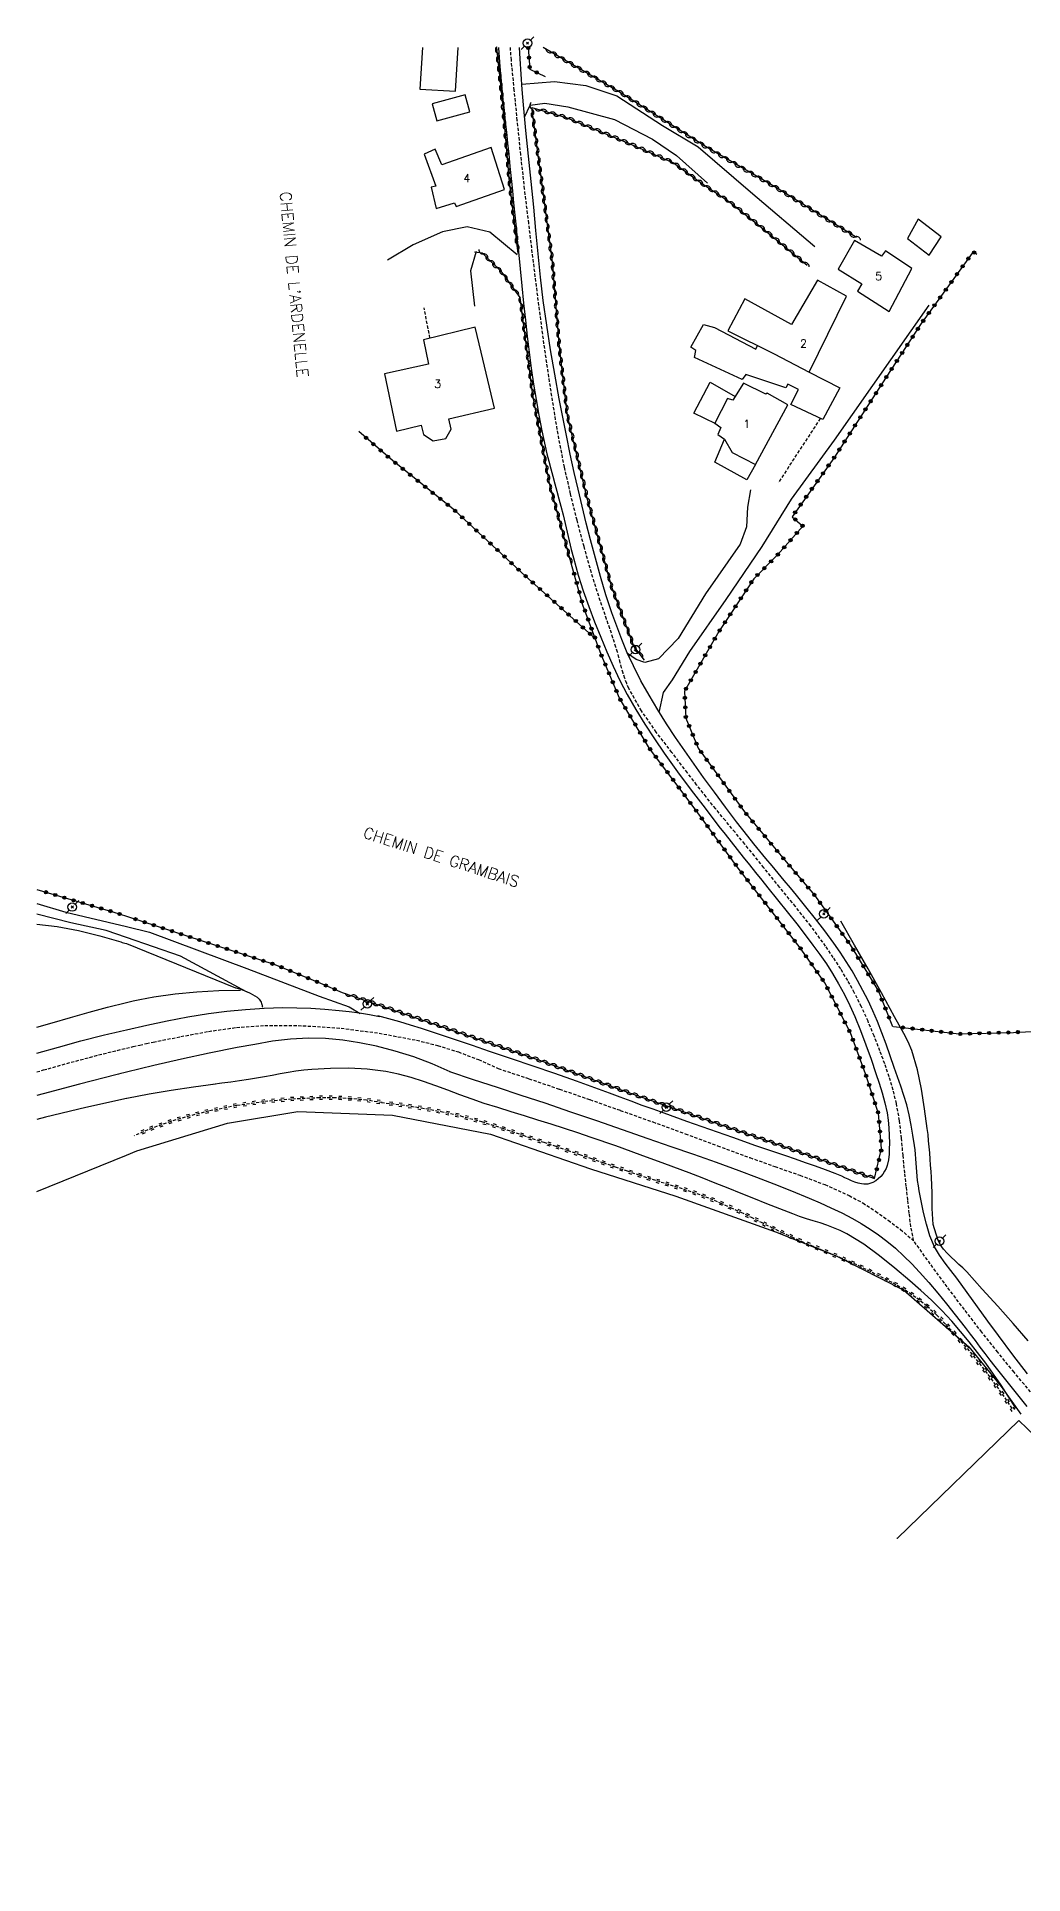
# Model space of a CAD drawing. Header units: millimetres. Extents: x 145000 to 146000, y 142999 to 144002.
# Drawn here: x 145000 to 145154.1, y 143714.7 to 144001.7 of the extents above; entities that cross this region are included whole.
import ezdxf
from ezdxf.enums import TextEntityAlignment as Align

# ---------------------------------------------------------------- set-up
doc = ezdxf.new("R2010")
doc.units = ezdxf.units.MM
doc.linetypes.add('DASHED', pattern=[0.75, 0.5, -0.25])
doc.layers.get('0').update_dxf_attribs({"linetype": 'CONTINUOUS'})
for name, color, linetype in [('W0001', 6, 'DASHED'), ('W0008', 7, 'CONTINUOUS'), ('W0017', 7, 'CONTINUOUS'), ('W0101', 7, 'CONTINUOUS'), ('W0104', 1, 'CONTINUOUS'), ('W0112', 1, 'DASHED'), ('W0211', 2, 'CONTINUOUS'), ('W0214', 2, 'CONTINUOUS'), ('W0220', 5, 'DASHED'), ('W0300', 7, 'CONTINUOUS'), ('W0310', 3, 'CONTINUOUS'), ('W0323', 7, 'CONTINUOUS'), ('W0330', 7, 'CONTINUOUS'), ('W0473', 7, 'CONTINUOUS'), ('W0989', 7, 'CONTINUOUS'), ('W0991', 7, 'CONTINUOUS')]:
    doc.layers.add(name, color=color, linetype=linetype)
doc.styles.get("Standard").update_dxf_attribs({"font": 'romans.shx', "width": 0.85})

# ---------------------------------------------------------------- blocks, each defined once
blk = doc.blocks.new('T473')
for p, q in [((-0.166667, 0.166667), (0.166667, -0.166667)), ((-0.166667, -0.166667), (0.166667, 0.166667)), ((0.500001, 0.500001), (1.000002, 1.000002)), ((-1.000002, -1.000002), (-0.500001, -0.500001))]:
    blk.add_line(p, q)
blk.add_ellipse((0, 0), major_axis=(0.471405, 0.471405), ratio=1, start_param=5.4977871438, end_param=11.780972451)
blk = doc.blocks.new('t323o')
at = {"color": 0, "linetype": 'Continuous'}
for radius in [0.25, 0.15]:
    blk.add_circle((0, 0), radius, dxfattribs=at)
blk = doc.blocks.new('t310o')
at = {"color": 0, "linetype": 'Continuous'}
for centre, start, end in [((-0.5, 0.38), 216.8699, 323.1304), ((0.5, -0.37), 36.8699, 143.1303)]:
    blk.add_arc(centre, 0.625, start, end, dxfattribs=at)
blk = doc.blocks.new('t220o')
at = {"color": 0, "linetype": 'Continuous'}
for p, q in [((-0.25, 0.25), (0.25, 0.25)), ((-0.25, -0.25), (0.25, -0.25))]:
    blk.add_line(p, q, dxfattribs=at)

msp = doc.modelspace()

# ---------------------------------------------------------------- linework, layer by layer
at = {"layer": 'W0001'}
for points in [[(145136.99, 143813.67), (145136.53, 143815.84), (145136.31, 143817.94), (145136.07, 143820.04), (145135.84, 143822.14), (145135.6, 143824.25), (145135.33, 143826.96), (145135.09, 143829.68), (145134.78, 143832.41), (145134.3, 143835.1), (145133.79, 143837.2), (145133.17, 143839.26), (145132.47, 143841.3), (145131.73, 143843.32), (145130.82, 143845.64), (145129.86, 143847.93), (145128.83, 143850.2), (145127.72, 143852.42), (145126.69, 143854.29), (145125.59, 143856.12), (145124.44, 143857.91), (145123.23, 143859.67), (145120.93, 143862.82), (145118.51, 143865.87), (145116.05, 143868.89), (145113.6, 143871.92), (145112.11, 143873.77), (145110.6, 143875.62), (145109.08, 143877.45), (145107.57, 143879.29), (145106.06, 143881.13), (145104.56, 143882.99), (145103.09, 143884.86), (145101.64, 143886.76), (145099.22, 143889.92), (145096.78, 143893.1), (145094.48, 143896.41), (145092.51, 143899.91), (145092.16, 143900.69), (145091.86, 143901.49), (145091.6, 143902.29), (145091.37, 143903.11), (145091.16, 143903.93), (145090.95, 143904.74), (145090.73, 143905.56), (145090.48, 143906.36), (145090.01, 143907.82), (145089.52, 143909.27), (145089.02, 143910.72), (145088.53, 143912.16), (145088.04, 143913.61), (145087.56, 143915.07), (145087.1, 143916.53), (145086.65, 143917.99), (145085.5, 143922.08), (145084.4, 143926.19), (145083.38, 143930.32), (145082.45, 143934.47), (145081.71, 143938.16), (145081.06, 143941.87), (145080.46, 143945.58), (145079.89, 143949.3), (145079.24, 143953.77), (145078.64, 143958.25), (145078.07, 143962.73), (145077.51, 143967.22), (145076.86, 143972.56), (145076.22, 143977.91), (145075.62, 143983.26), (145075.07, 143988.62), (145074.6, 143993.33), (145074.14, 143998.05), (145073.99, 144000)], [(145014, 143843.75), (145015.05, 143843.99), (145016.1, 143844.23), (145017.15, 143844.46), (145018.2, 143844.68), (145022.51, 143845.55), (145026.84, 143846.36), (145031.21, 143846.97), (145035.61, 143847.28), (145041.59, 143847.25), (145047.55, 143846.85), (145053.48, 143846.09), (145059.35, 143844.98), (145062.63, 143844.16), (145065.86, 143843.15), (145069.02, 143841.95), (145072.1, 143840.56), (145076.88, 143838.97), (145081.65, 143837.34), (145086.4, 143835.7), (145091.15, 143834.03), (145096.23, 143832.22), (145101.3, 143830.38), (145106.36, 143828.51), (145111.42, 143826.64), (145115.31, 143825.24), (145119.23, 143823.89), (145123.12, 143822.43), (145126.91, 143820.73), (145129.03, 143819.57), (145131.05, 143818.26), (145133.01, 143816.86), (145134.93, 143815.42), (145136.99, 143813.67)], [(145000, 143840.03), (145001.07, 143840.33), (145005.36, 143841.53), (145009.67, 143842.68), (145014, 143843.75)], [(145155.24, 143790.06), (145152.67, 143793.14), (145150.13, 143796.25), (145147.64, 143799.39), (145144.91, 143802.92), (145142.23, 143806.46), (145139.58, 143810.05), (145136.99, 143813.67)]]:
    msp.add_lwpolyline(points, dxfattribs=at)
at = {"layer": 'W0008'}
for points in [[(145072.15, 144000), (145072.15, 143999.93), (145072.36, 143997.05), (145072.5, 143995.34), (145072.66, 143993.62), (145072.83, 143991.91), (145073.01, 143990.19), (145073.2, 143988.48), (145073.38, 143986.77), (145073.56, 143985.06), (145073.74, 143983.34), (145073.93, 143981.44), (145074.12, 143979.54), (145074.3, 143977.63), (145074.49, 143975.73), (145074.68, 143973.83), (145074.87, 143971.93), (145075.06, 143970.02), (145075.25, 143968.12), (145075.51, 143965.45), (145075.77, 143962.77), (145076.05, 143960.1), (145076.34, 143957.42), (145076.63, 143954.93), (145076.93, 143952.43), (145077.26, 143949.94), (145077.62, 143947.46), (145078.02, 143945.02), (145078.44, 143942.59), (145078.91, 143940.17), (145079.42, 143937.75), (145079.7, 143936.57), (145079.99, 143935.4), (145080.3, 143934.23), (145080.62, 143933.06), (145080.94, 143931.89), (145081.26, 143930.72), (145081.58, 143929.55), (145081.89, 143928.38), (145082.23, 143927.04), (145082.55, 143925.69), (145082.87, 143924.34), (145083.18, 143922.99), (145083.51, 143921.64), (145083.84, 143920.29), (145084.21, 143918.95), (145084.6, 143917.62), (145085.38, 143915.16), (145086.24, 143912.73), (145087.15, 143910.31), (145088.1, 143907.92), (145089.05, 143905.65), (145090.04, 143903.39), (145091.09, 143901.16), (145092.22, 143898.97), (145093.57, 143896.62), (145095.01, 143894.33), (145096.51, 143892.07), (145098.04, 143889.83), (145100.1, 143886.92), (145102.23, 143884.05), (145104.4, 143881.21), (145106.57, 143878.38), (145107.52, 143877.17), (145108.47, 143875.96), (145109.42, 143874.76), (145110.38, 143873.55), (145111.34, 143872.36), (145112.3, 143871.16), (145113.27, 143869.96), (145114.22, 143868.76), (145115.72, 143866.89), (145117.23, 143865.02), (145118.72, 143863.15), (145120.18, 143861.25), (145121.26, 143859.82), (145122.32, 143858.38), (145123.35, 143856.91), (145124.32, 143855.4), (145125.27, 143853.77), (145126.16, 143852.1), (145127, 143850.4), (145127.79, 143848.68), (145128.7, 143846.48), (145129.54, 143844.26), (145130.33, 143842.01), (145131.08, 143839.76), (145131.58, 143838.26), (145132.07, 143836.75), (145132.5, 143835.22), (145132.84, 143833.66), (145133.02, 143832.48), (145133.13, 143831.29), (145133.18, 143830.1), (145133.19, 143828.9), (145133.18, 143828.04), (145133.15, 143827.17), (145133.05, 143826.3), (145132.85, 143825.44), (145132.67, 143824.97), (145132.45, 143824.51), (145132.18, 143824.08), (145131.85, 143823.69), (145131.47, 143823.34), (145131.06, 143823.03), (145130.6, 143822.78), (145130.12, 143822.6), (145129.81, 143822.52), (145129.49, 143822.49), (145129.18, 143822.5), (145128.86, 143822.54), (145128.32, 143822.66), (145127.78, 143822.83), (145127.26, 143823.04), (145126.75, 143823.27), (145126.26, 143823.51), (145125.76, 143823.75), (145125.26, 143823.98), (145124.74, 143824.19), (145123.2, 143824.76), (145121.66, 143825.31), (145120.1, 143825.85), (145118.55, 143826.38), (145117, 143826.91), (145115.44, 143827.44), (145113.89, 143827.97), (145112.34, 143828.51), (145108.75, 143829.77), (145105.16, 143831.03), (145101.57, 143832.29), (145097.99, 143833.57), (145096.28, 143834.19), (145094.57, 143834.81), (145092.86, 143835.44), (145091.15, 143836.07), (145089.45, 143836.7), (145087.74, 143837.33), (145086.03, 143837.95), (145084.32, 143838.57), (145080.93, 143839.76), (145077.54, 143840.93), (145074.14, 143842.08), (145070.74, 143843.24), (145068.09, 143844.14), (145065.44, 143845.05), (145062.78, 143845.93), (145060.12, 143846.79), (145058.41, 143847.32), (145056.7, 143847.83), (145054.98, 143848.32), (145053.26, 143848.8)], [(145154.77, 143792.86), (145152.49, 143795.86), (145150.23, 143798.86), (145148.58, 143801.09), (145146.96, 143803.33), (145145.34, 143805.58), (145143.72, 143807.83), (145142.82, 143809.01), (145141.89, 143810.18), (145141, 143811.39), (145140.26, 143812.69), (145139.53, 143814.44), (145138.99, 143816.24), (145138.55, 143818.06), (145138.14, 143819.89), (145137.98, 143820.67), (145137.84, 143821.46), (145137.72, 143822.26), (145137.61, 143823.06), (145137.54, 143823.74), (145137.48, 143824.42), (145137.43, 143825.11), (145137.38, 143825.79), (145137.33, 143826.48), (145137.28, 143827.16), (145137.21, 143827.84), (145137.13, 143828.52), (145136.88, 143830.13), (145136.61, 143831.72), (145136.28, 143833.31), (145135.9, 143834.89), (145135.47, 143836.36), (145134.98, 143837.82), (145134.46, 143839.27), (145133.95, 143840.71), (145133.32, 143842.52), (145132.69, 143844.34), (145132.04, 143846.14), (145131.32, 143847.92), (145130.61, 143849.55), (145129.86, 143851.16), (145129.06, 143852.74), (145128.22, 143854.3), (145127.36, 143855.8), (145126.45, 143857.28), (145125.5, 143858.72), (145124.52, 143860.15), (145123.12, 143862.07), (145121.66, 143863.94), (145120.17, 143865.79), (145118.68, 143867.63), (145117.74, 143868.79), (145116.78, 143869.94), (145115.83, 143871.08), (145114.87, 143872.23), (145113.91, 143873.37), (145112.95, 143874.52), (145112.01, 143875.67), (145111.08, 143876.84), (145109.32, 143879.11), (145107.58, 143881.39), (145105.87, 143883.7), (145104.18, 143886.02), (145102.7, 143888.08), (145101.22, 143890.15), (145099.77, 143892.24), (145098.38, 143894.37), (145097, 143896.59), (145095.66, 143898.85), (145094.39, 143901.13), (145093.2, 143903.47), (145092.26, 143905.49), (145091.4, 143907.55), (145090.6, 143909.62), (145089.85, 143911.71), (145088.92, 143914.54), (145088.06, 143917.39), (145087.27, 143920.25), (145086.49, 143923.12), (145085.82, 143925.74), (145085.18, 143928.38), (145084.57, 143931.02), (145083.98, 143933.66), (145083.35, 143936.53), (145082.74, 143939.4), (145082.16, 143942.28), (145081.61, 143945.16), (145080.93, 143948.98), (145080.27, 143952.81), (145079.67, 143956.64), (145079.13, 143960.49), (145078.69, 143964.13), (145078.33, 143967.78), (145077.99, 143971.43), (145077.64, 143975.08), (145077.23, 143979.07), (145076.81, 143983.06), (145076.4, 143987.05), (145076.03, 143991.04), (145075.84, 143993.44), (145075.67, 143995.84), (145075.51, 143998.25), (145075.39, 144000)], [(145031.1, 143853.16), (145031.67, 143852.99), (145032.23, 143852.8), (145032.78, 143852.57), (145033.32, 143852.32), (145033.69, 143852.13), (145034.07, 143851.92), (145034.43, 143851.68), (145034.75, 143851.39), (145034.87, 143851.24), (145034.97, 143851.08), (145035.05, 143850.9), (145035.12, 143850.73), (145035.17, 143850.58), (145035.21, 143850.43), (145035.24, 143850.28), (145035.27, 143850.13)], [(145014, 143846.62), (145017.19, 143847.34), (145020.38, 143848.02), (145023.6, 143848.63), (145026.83, 143849.15), (145029.71, 143849.52), (145032.61, 143849.8), (145035.51, 143849.98), (145038.42, 143850.07), (145040.62, 143850.06), (145042.83, 143849.97), (145045.03, 143849.83), (145047.23, 143849.64), (145048.81, 143849.46), (145050.4, 143849.25), (145051.97, 143849), (145053.54, 143848.71)], [(145000, 143842.96), (145003.39, 143843.91), (145006.87, 143844.86), (145010.36, 143845.75), (145011.27, 143845.97), (145012.18, 143846.19), (145013.09, 143846.41), (145014, 143846.62)], [(145064.56, 143840.05), (145061.77, 143841.28), (145058.92, 143842.36), (145056.01, 143843.28), (145053.07, 143844.04), (145050.44, 143844.58), (145047.8, 143844.99), (145045.13, 143845.24), (145042.45, 143845.31), (145039.63, 143845.17), (145036.84, 143844.81), (145034.07, 143844.33), (145031.31, 143843.83), (145026.96, 143842.98), (145022.62, 143842.04), (145018.31, 143841.03), (145014, 143839.98)], [(145014, 143839.98), (145013.58, 143839.87), (145013.16, 143839.77), (145012.75, 143839.67), (145012.33, 143839.56), (145006.66, 143838.12), (145001, 143836.63), (145000, 143836.35)], [(145064.47, 143840.08), (145068.2, 143838.87), (145071.92, 143837.65), (145075.64, 143836.42), (145079.36, 143835.18), (145083.4, 143833.81), (145087.43, 143832.43), (145091.45, 143831.04), (145095.48, 143829.64), (145099.03, 143828.4), (145102.58, 143827.16), (145106.13, 143825.91), (145109.66, 143824.61), (145112.42, 143823.58), (145115.17, 143822.54), (145117.92, 143821.46), (145120.64, 143820.33), (145122.36, 143819.59), (145124.07, 143818.83), (145125.77, 143818.03), (145127.43, 143817.15), (145128.81, 143816.35), (145130.17, 143815.49), (145131.5, 143814.58), (145132.78, 143813.61), (145134.14, 143812.48), (145135.44, 143811.28), (145136.7, 143810.04), (145137.92, 143808.76), (145139.37, 143807.15), (145140.76, 143805.49), (145142.12, 143803.81), (145143.47, 143802.12), (145144.26, 143801.12), (145145.04, 143800.11), (145145.81, 143799.1), (145146.58, 143798.08), (145147.35, 143797.06), (145148.12, 143796.05), (145148.9, 143795.03), (145149.69, 143794.03), (145151.34, 143791.93), (145153, 143789.85), (145154.69, 143787.77)]]:
    msp.add_lwpolyline(points, dxfattribs=at)
at = {"layer": 'W0017'}
for points in [[(145075.76, 143994.27), (145080.86, 143994.7), (145085.8, 143994.06), (145090.61, 143992.49), (145097.73, 143987.82), (145103.32, 143984.52), (145111.52, 143977.45), (145121.53, 143968.95)], [(145076.22, 143989.15), (145077.07, 143990.99), (145079.37, 143991.32), (145082.99, 143990.73), (145090.28, 143988.75), (145096.21, 143985.71), (145099.95, 143983.15), (145104.79, 143978.84)], [(145075.07, 143967.65), (145070.79, 143971.16), (145067.24, 143972.02), (145063.39, 143971.22), (145058.83, 143969.18), (145054.78, 143966.8)], [(145068.66, 143968.15), (145067.78, 143965.14), (145068.38, 143959.6)], [(145097.22, 143896.17), (145097.93, 143899.28), (145099.34, 143901.24), (145102.03, 143905.69), (145107.68, 143913.81), (145113.32, 143922.07), (145117.93, 143929.48), (145124.62, 143938.7), (145139.39, 143959.76)], [(145111.49, 143930.95), (145111.04, 143928.23), (145110.88, 143925.16), (145109.91, 143922.43), (145104.48, 143914.68), (145100.19, 143907.73), (145097.12, 143904.52), (145094.98, 143903.95), (145093.66, 143904.46), (145092.3, 143905.39)], [(145000, 143866.32), (145004.54, 143864.99), (145014, 143862.73)], [(145014, 143861.04), (145010.84, 143862.13), (145005.31, 143863.3), (145000, 143864.65)], [(145014, 143862.73), (145017.61, 143861.86), (145032.84, 143856.18), (145044.13, 143851.88), (145048.8, 143850.2), (145050.55, 143849.15)], [(145032.78, 143852.52), (145022.45, 143858.11), (145014, 143861.04)]]:
    msp.add_lwpolyline(points, dxfattribs=at)
at = {"layer": 'W0101'}
for points in [[(145065.53, 143975.2), (145073.09, 143977.82), (145071.01, 143984.41), (145063.29, 143981.68), (145062.26, 143984.13), (145060.51, 143983.35), (145062.36, 143978.38), (145061.62, 143978.21), (145062.42, 143974.86), (145065.28, 143975.74)], [(145125.21, 143965.42), (145128.89, 143963.13), (145128.2, 143961.97), (145133.15, 143958.8), (145136.68, 143965.5), (145132.57, 143968.28), (145131.97, 143967.4), (145127.74, 143969.85)], [(145112.3, 143934.9), (145117.32, 143944.19), (145114.09, 143946.01), (145113.9, 143945.85), (145110.4, 143947.58), (145108.75, 143944.94), (145107.93, 143945.2), (145105.95, 143941.37), (145106.89, 143940.66), (145106.42, 143939.57), (145107.43, 143938.87), (145108.66, 143936.74)]]:
    msp.add_lwpolyline(points, close=True, dxfattribs=at)
for points in [[(145120.66, 143949.32), (145126.52, 143961.18), (145121.97, 143963.7), (145117.93, 143956.78)], [(145117.93, 143956.78), (145110.64, 143960.76), (145107.96, 143955.74), (145115.22, 143952.15)], [(145069.45, 143952.42), (145068.51, 143956.36), (145060.42, 143954.38), (145061.2, 143950.58)], [(145064.4, 143942.02), (145071.49, 143943.68), (145069.45, 143952.42)], [(145115.22, 143952.15), (145120.66, 143949.32)], [(145061.2, 143950.58), (145054.32, 143949.05), (145056.21, 143940.11)], [(145056.21, 143940.11), (145060.07, 143941.01)], [(145060.07, 143941.01), (145060.42, 143939.58), (145061.91, 143938.61), (145063.9, 143938.94), (145064.74, 143940.42), (145064.4, 143942.02)]]:
    msp.add_lwpolyline(points, dxfattribs=at)
at = {"layer": 'W0104'}
for points in [[(145060.24, 144000), (145059.85, 143993.53), (145065.43, 143993.2)], [(145065.43, 143993.2), (145065.84, 144000)], [(145120.66, 143949.32), (145125.47, 143946.88), (145122.78, 143941.91), (145117.81, 143944.27), (145119, 143946.61), (145117.34, 143947.44), (145117.03, 143946.87), (145110.76, 143948.97), (145110.22, 143948.16), (145102.74, 143951.6), (145102.95, 143952.7), (145102.17, 143953.22), (145104.14, 143956.73), (145105.86, 143956.28), (145112.31, 143952.92), (145112.58, 143953.46)], [(145106.1, 143941.26), (145102.66, 143942.9), (145105.18, 143947.75), (145109.11, 143945.51)], [(145112.3, 143934.9), (145110.95, 143932.51), (145105.95, 143935.25), (145107.43, 143938.87)]]:
    msp.add_lwpolyline(points, dxfattribs=at)
for points in [[(145062.49, 143988.58), (145067.66, 143989.98), (145066.95, 143992.62), (145061.77, 143991.21)], [(145136.02, 143970.18), (145139.4, 143967.58), (145141.27, 143970.42), (145137.67, 143973.19)]]:
    msp.add_lwpolyline(points, close=True, dxfattribs=at)
at = {"layer": 'W0112'}
for points in [[(145061.43, 143954.63), (145060.51, 143959.35)], [(145122.4, 143942.09), (145115.82, 143932.01)]]:
    msp.add_lwpolyline(points, dxfattribs=at)
at = {"layer": 'W0211'}
for points in [[(145014, 143850.88), (145015.06, 143851.12), (145016.13, 143851.34), (145017.2, 143851.54), (145018.28, 143851.73), (145021.65, 143852.21), (145025.03, 143852.54), (145028.43, 143852.73), (145031.83, 143852.79)], [(145000, 143847.02), (145002.41, 143847.72), (145005.3, 143848.54), (145008.19, 143849.37), (145011.08, 143850.16), (145014, 143850.88)], [(145152.94, 143787.54), (145150.67, 143791.1), (145148.25, 143794.55), (145145.67, 143797.9), (145142.96, 143801.13), (145141.41, 143802.79), (145139.79, 143804.38), (145138.12, 143805.9), (145136.4, 143807.38), (145134.06, 143809.36), (145131.67, 143811.31), (145129.18, 143813.14), (145126.54, 143814.75), (145125.53, 143815.26), (145124.49, 143815.7), (145123.44, 143816.09), (145122.37, 143816.44), (145121.3, 143816.78), (145120.24, 143817.11), (145119.17, 143817.46), (145118.12, 143817.85), (145116.09, 143818.63), (145114.06, 143819.43), (145112.04, 143820.24), (145110.02, 143821.05), (145108, 143821.87), (145105.98, 143822.68), (145103.95, 143823.47), (145101.91, 143824.26), (145098.1, 143825.69), (145094.28, 143827.1), (145090.45, 143828.48), (145086.6, 143829.81), (145084.53, 143830.51), (145082.45, 143831.18), (145080.36, 143831.85), (145078.27, 143832.5), (145076.19, 143833.15), (145074.1, 143833.8), (145072.01, 143834.45), (145069.92, 143835.12), (145068.01, 143835.76), (145066.11, 143836.45), (145064.22, 143837.17), (145062.32, 143837.87), (145060.41, 143838.55), (145058.47, 143839.16), (145056.51, 143839.69), (145054.51, 143840.1), (145051.64, 143840.47), (145048.76, 143840.61), (145045.88, 143840.58), (145043, 143840.43), (145041.75, 143840.32), (145040.5, 143840.16), (145039.26, 143839.96), (145038.02, 143839.73), (145036.79, 143839.49), (145035.56, 143839.26), (145034.32, 143839.03), (145033.09, 143838.83), (145031.7, 143838.63), (145030.31, 143838.44), (145028.91, 143838.26), (145027.52, 143838.08)], [(145027.95, 143838.14), (145024.47, 143837.67), (145021, 143837.15), (145017.54, 143836.57), (145014.1, 143835.9), (145014.07, 143835.9), (145014.05, 143835.89), (145014.02, 143835.89), (145014, 143835.88)], [(145014, 143835.88), (145007.67, 143834.48), (145001.37, 143832.95), (145000, 143832.59)]]:
    msp.add_lwpolyline(points, dxfattribs=at)
at = {"layer": 'W0214'}
for points in [[(145000, 143863.11), (145003.17, 143862.73), (145006.54, 143862.1), (145009.85, 143861.28), (145013.13, 143860.33), (145013.35, 143860.26), (145013.57, 143860.2), (145013.78, 143860.13), (145014, 143860.06)], [(145014, 143860.06), (145031.07, 143853.17)]]:
    msp.add_lwpolyline(points, dxfattribs=at)
at = {"layer": 'W0220'}
for points in [[(145053.95, 143835.25), (145051.53, 143835.61), (145049.09, 143835.85), (145046.64, 143835.97), (145044.19, 143835.98), (145039.84, 143835.78), (145035.49, 143835.38), (145031.18, 143834.77), (145026.9, 143833.91), (145023.91, 143833.16), (145020.95, 143832.29), (145018.04, 143831.26), (145015.21, 143830.05)], [(145053.85, 143835.26), (145056.96, 143834.9), (145060.06, 143834.43), (145063.15, 143833.85), (145066.21, 143833.17), (145069.5, 143832.27), (145072.75, 143831.24), (145075.98, 143830.13), (145079.2, 143829.04), (145081.07, 143828.42), (145082.93, 143827.79), (145084.78, 143827.15), (145086.64, 143826.51), (145088.49, 143825.86), (145090.35, 143825.21), (145092.21, 143824.57), (145094.07, 143823.94), (145095.45, 143823.49), (145096.84, 143823.05), (145098.24, 143822.62), (145099.63, 143822.19), (145101.02, 143821.74), (145102.4, 143821.28), (145103.78, 143820.8), (145105.14, 143820.28), (145106.78, 143819.6), (145108.39, 143818.87), (145109.99, 143818.12), (145111.58, 143817.34), (145113.16, 143816.56), (145114.75, 143815.77), (145116.34, 143815.01), (145117.94, 143814.26), (145119.43, 143813.6), (145120.92, 143812.97), (145122.41, 143812.34), (145123.91, 143811.72), (145125.41, 143811.09), (145126.9, 143810.45), (145128.37, 143809.78), (145129.83, 143809.07), (145131.8, 143808.09), (145133.75, 143807.08), (145135.66, 143805.98), (145137.49, 143804.74), (145139.08, 143803.46), (145140.57, 143802.07), (145142, 143800.61), (145143.37, 143799.11), (145145.81, 143796.28), (145148.15, 143793.36), (145150.37, 143790.35), (145152.47, 143787.26)]]:
    msp.add_lwpolyline(points, dxfattribs=at)
at = {"layer": 'W0300'}
msp.add_lwpolyline([(145154.9, 143798.01), (145152.55, 143800.76), (145150.14, 143803.45), (145147.69, 143806.12), (145145.27, 143808.8), (145144.69, 143809.41), (145144.07, 143809.98), (145143.45, 143810.54), (145142.83, 143811.11), (145142.22, 143811.71), (145141.65, 143812.36), (145141.15, 143813.07), (145140.74, 143813.84), (145140.05, 143816.22), (145139.86, 143818.71), (145139.88, 143821.17), (145139.79, 143823.54), (145139.7, 143824.5), (145139.63, 143825.46), (145139.56, 143826.41), (145139.49, 143827.37), (145139.42, 143828.33), (145139.33, 143829.29), (145139.23, 143830.25), (145139.11, 143831.2), (145138.67, 143834.26), (145138.2, 143837.32), (145137.58, 143840.37), (145136.7, 143843.36), (145136.14, 143844.73), (145135.45, 143846.04), (145134.71, 143847.33), (145133.99, 143848.61), (145131.95, 143852.37), (145129.88, 143856.12), (145127.77, 143859.84), (145125.63, 143863.55)], dxfattribs=at)
at = {"layer": 'W0310'}
for points in [[(145075.22, 143967.82), (145073.85, 143979.07), (145072.79, 143991.2), (145071.86, 144000)], [(145128.05, 143970.34), (145115.28, 143978.26), (145104.46, 143984.53), (145090.9, 143993.15), (145079.11, 144000)], [(145077.33, 143990.64), (145082.73, 143989.08), (145092.2, 143985.2), (145099.48, 143982.01), (145103.98, 143978.72), (145108.22, 143975.91), (145113.5, 143971.7), (145120.37, 143966.01)], [(145094.96, 143904.34), (145093.27, 143906.52), (145089.77, 143915.91), (145086.01, 143929.65), (145082.92, 143942.51), (145081.64, 143953.19), (145080.55, 143966.52), (145077.33, 143990.62)], [(145075.52, 143960.97), (145072.69, 143964.85), (145069.66, 143967.92), (145068.36, 143968.06)], [(145083.66, 143918.9), (145080.14, 143931.7), (145077.5, 143945.73), (145075.52, 143960.97)], [(145047.73, 143852.43), (145063.67, 143846.99), (145078.38, 143841.91), (145092.44, 143836.81), (145105.57, 143832.23), (145116, 143828.62), (145130.89, 143823.37)]]:
    msp.add_lwpolyline(points, dxfattribs=at)
at = {"layer": 'W0323'}
for points in [[(145076.78, 144000), (145077.02, 143996.65), (145079.45, 143995.47)], [(145146.86, 143967.67), (145146.3, 143968.11), (145138.18, 143956.9), (145132.7, 143948.51), (145124.53, 143935.9), (145117.99, 143926.74), (145119.69, 143925.27), (145115.79, 143920.83), (145112, 143917.05), (145106.56, 143908.79), (145101.2, 143899.5), (145101.4, 143895.3), (145103.34, 143890.6), (145110.57, 143880.64), (145116.82, 143873.14), (145121.51, 143867.64), (145127.08, 143859.86), (145131.52, 143852.63), (145133.67, 143847.13)], [(145087.23, 143907.74), (145076.36, 143917.46), (145065.33, 143927.69), (145055.56, 143935.51), (145050.31, 143940.02)], [(145130.89, 143823.37), (145131.99, 143828.05), (145131.48, 143833.55), (145129.46, 143839.74), (145127.1, 143846.11), (145123.1, 143853.94), (145119.26, 143859.4), (145109.57, 143871.86), (145102.84, 143881.07), (145095.74, 143890.56), (145091.03, 143898.4), (145088.16, 143905.23), (145085.32, 143912.94), (145083.66, 143918.9)], [(145000, 143868.51), (145012.06, 143864.98), (145014, 143864.35)], [(145014, 143864.35), (145023.46, 143861.26), (145037.22, 143856.79), (145044.33, 143853.89), (145047.73, 143852.43)], [(145133.84, 143847.14), (145144.12, 143845.96), (145152.58, 143846.21), (145159.17, 143846.56), (145163.23, 143846.6)]]:
    msp.add_lwpolyline(points, dxfattribs=at)
at = {"layer": 'W0330'}
for points in [[(145014, 143827.05), (145015.63, 143827.72), (145029.81, 143832.01), (145040.79, 143833.86), (145055.58, 143833.3), (145070.88, 143830.32), (145086.53, 143824.89), (145099.82, 143820.62), (145115.4, 143815.08), (145125.01, 143811.24), (145135.46, 143805.93), (145145.59, 143797.12), (145150.67, 143790.88), (145153.71, 143786.57)], [(145000, 143821.34), (145014, 143827.05)], [(145153.44, 143785.6), (145134.39, 143767.19), (145134.37, 143767.17)], [(145247.01, 143714.73), (145237.34, 143721.97), (145229.96, 143726.89), (145217.18, 143734.91), (145206.1, 143742.33), (145197.08, 143747.9), (145188.5, 143753.69), (145181.1, 143759.36), (145173.07, 143766.83), (145163.81, 143775.58), (145153.44, 143785.6)]]:
    msp.add_lwpolyline(points, dxfattribs=at)

# ---------------------------------------------------------------- block references
at = {"layer": 'W0220'}
for p, rotation in [((145026.57, 143833.83), 194.0181419147377), ((145028.04, 143834.14), 191.3149398761093), ((145029.51, 143834.43), 191.3149398761093), ((145030.98, 143834.73), 191.3149398761093), ((145032.46, 143834.95), 188.1665354751916), ((145033.95, 143835.16), 188.1665354751916), ((145035.43, 143835.38), 188.1665354751916), ((145036.93, 143835.52), 185.2507377417616), ((145038.42, 143835.65), 185.2507377417616), ((145039.92, 143835.79), 182.5678271532777), ((145041.41, 143835.85), 182.5678271532777), ((145042.91, 143835.92), 182.5678271532777), ((145044.41, 143835.98), 179.8868343351824), ((145045.91, 143835.98), 179.8868343351824), ((145047.41, 143835.94), 177.1112059799899), ((145048.91, 143835.86), 177.1112059799899), ((145050.4, 143835.72), 174.3355810260659), ((145051.89, 143835.55), 171.5599594736508), ((145053.38, 143835.33), 171.5599594736508), ((145055.34, 143835.09), 353.3579171823069), ((145056.83, 143834.92), 353.3579171823069), ((145058.31, 143834.7), 351.3650289504853), ((145059.8, 143834.47), 351.3650289504853), ((145061.27, 143834.2), 349.3721402608605), ((145062.75, 143833.93), 349.3721402608605), ((145017.96, 143831.23), 203.1862730253143), ((145019.38, 143831.73), 199.4993374293564), ((145020.79, 143832.23), 199.4993374293564), ((145022.23, 143832.67), 196.4425730367756), ((145023.67, 143833.09), 196.4425730367756), ((145025.12, 143833.46), 194.0181419147377), ((145064.21, 143833.61), 347.3792511123117), ((145065.68, 143833.29), 347.3792511123117), ((145067.13, 143832.92), 344.8296026378255), ((145068.58, 143832.52), 344.8296026378255), ((145070.02, 143832.11), 342.2919913342199), ((145071.45, 143831.65), 342.2919913342199), ((145072.88, 143831.19), 341.1266256007486), ((145016.59, 143830.64), 203.1862730253143), ((145074.3, 143830.71), 341.1266256007486), ((145075.71, 143830.22), 341.1266256007486), ((145077.14, 143829.74), 341.3374038911221), ((145078.56, 143829.26), 341.3374038911221), ((145079.98, 143828.78), 341.5497285887744), ((145081.4, 143828.31), 341.2265626138803), ((145082.82, 143827.83), 341.2265626138803), ((145084.24, 143827.34), 340.9895093896707), ((145085.66, 143826.85), 340.8385720394867), ((145087.07, 143826.35), 340.7936535849623), ((145088.49, 143825.86), 340.7936535849623), ((145089.91, 143825.37), 340.8547574441955), ((145091.33, 143824.88), 341.0019862583026), ((145092.74, 143824.39), 341.2353380899984), ((145094.16, 143823.91), 341.779373413586), ((145095.59, 143823.44), 342.4578254284436), ((145097.02, 143822.99), 342.7968611503283), ((145098.45, 143822.55), 342.7964112318112), ((145099.89, 143822.1), 342.4065877309266), ((145101.31, 143821.65), 341.6278171293921), ((145102.74, 143821.17), 340.5107014074615), ((145104.15, 143820.66), 339.0554674356403), ((145105.54, 143820.11), 337.4179938525772), ((145106.93, 143819.53), 335.8910090719049), ((145108.3, 143818.92), 335.8910090719049), ((145109.65, 143818.28), 334.7328461133898), ((145111, 143817.62), 333.9437848622901), ((145112.35, 143816.96), 333.6135089863552), ((145113.69, 143816.3), 333.7424850326402), ((145115.04, 143815.63), 334.2418004760593), ((145116.39, 143814.98), 335.1113337932712), ((145117.75, 143814.35), 335.1113337932712), ((145119.12, 143813.74), 336.0923329427299), ((145120.5, 143813.15), 336.8912345316987), ((145121.88, 143812.57), 337.3516050805753), ((145123.27, 143811.99), 337.4733509045226), ((145124.65, 143811.41), 337.2012426470518), ((145126.03, 143810.82), 336.5355809854115), ((145127.4, 143810.22), 335.5320975921732), ((145128.76, 143809.59), 334.1909956448478), ((145130.11, 143808.93), 333.4147611844317), ((145131.45, 143808.26), 333.4147611844317), ((145132.79, 143807.57), 332.6201438871601), ((145134.11, 143806.87), 330.0967168907575), ((145135.41, 143806.12), 330.0967168907575), ((145136.66, 143805.3), 325.8577229540041), ((145137.88, 143804.42), 321.1470073462825), ((145139.05, 143803.48), 321.1470073462825), ((145140.15, 143802.46), 317.1412367574759), ((145141.22, 143801.41), 314.2652220266546), ((145142.26, 143800.33), 312.5255095120976), ((145143.27, 143799.22), 312.5255095120976), ((145144.25, 143798.09), 310.7970051323918), ((145145.23, 143796.95), 310.7970051323918), ((145146.19, 143795.8), 308.6062423704916), ((145147.13, 143794.63), 308.6062423704916), ((145148.07, 143793.46), 308.6062423704916), ((145148.96, 143792.25), 306.4154796849633), ((145149.85, 143791.05), 306.4154796849633), ((145150.72, 143789.83), 304.2247170756663), ((145151.57, 143788.59), 304.2247170756663), ((145152.41, 143787.35), 304.2247170756663)]:
    msp.add_blockref('t220o', p, dxfattribs=dict(at, rotation=rotation))
at = {"layer": 'W0310'}
for p, rotation in [((145071.95, 143999.14), 96.01597776658183), ((145072.11, 143997.65), 96.01597776658183), ((145080.41, 143999.25), 149.8524974215494), ((145081.7, 143998.49), 149.8524974215494), ((145083, 143997.74), 149.8524974215494), ((145084.3, 143996.99), 149.8524974215494), ((145072.26, 143996.16), 96.01597776658183), ((145072.42, 143994.67), 96.01597776658183), ((145085.59, 143996.23), 149.8524974215494), ((145086.89, 143995.48), 149.8524974215494), ((145088.19, 143994.73), 149.8524974215494), ((145089.49, 143993.97), 149.8524974215494), ((145072.58, 143993.18), 96.01597776658183), ((145072.73, 143991.69), 96.01597776658183), ((145090.78, 143993.22), 149.8524974215494), ((145092.05, 143992.42), 147.5602626034102), ((145093.32, 143991.62), 147.5602626034102), ((145072.87, 143990.19), 95.0125381553012), ((145073.01, 143988.7), 95.0125381553012), ((145077.35, 143990.42), 97.6164484370452), ((145077.55, 143988.94), 97.6164484370452), ((145078.77, 143990.23), 343.8881040120639), ((145080.21, 143989.81), 343.8881040120639), ((145081.65, 143989.4), 343.8881040120639), ((145083.08, 143988.94), 337.6810500704458), ((145084.46, 143988.37), 337.6810500704458), ((145094.58, 143990.81), 147.5602626034102), ((145095.85, 143990.01), 147.5602626034102), ((145097.12, 143989.2), 147.5602626034102), ((145098.38, 143988.4), 147.5602626034102), ((145073.14, 143987.2), 95.0125381553012), ((145073.27, 143985.71), 95.0125381553012), ((145077.75, 143987.45), 97.6164484370452), ((145077.95, 143985.96), 97.6164484370452), ((145085.85, 143987.8), 337.6810500704458), ((145087.24, 143987.23), 337.6810500704458), ((145088.63, 143986.66), 337.6810500704458), ((145090.02, 143986.09), 337.6810500704458), ((145091.4, 143985.52), 337.6810500704458), ((145099.65, 143987.59), 147.5602626034102), ((145100.91, 143986.79), 147.5602626034102), ((145102.18, 143985.98), 147.5602626034102), ((145073.4, 143984.22), 95.0125381553012), ((145073.53, 143982.72), 95.0125381553012), ((145078.15, 143984.48), 97.6164484370452), ((145078.35, 143982.99), 97.6164484370452), ((145092.78, 143984.94), 336.3664903125913), ((145094.16, 143984.34), 336.3664903125913), ((145095.53, 143983.74), 336.3664903125913), ((145096.91, 143983.14), 336.3664903125913), ((145103.45, 143985.18), 147.5602626034102), ((145104.72, 143984.38), 149.8953053012573), ((145106.01, 143983.63), 149.8953053012573), ((145107.31, 143982.88), 149.8953053012573), ((145073.66, 143981.23), 95.0125381553012), ((145073.79, 143979.73), 95.0125381553012), ((145078.55, 143981.5), 97.6164484370452), ((145078.75, 143980.02), 97.6164484370452), ((145098.28, 143982.54), 336.3664903125913), ((145099.63, 143981.9), 323.8593566876003), ((145100.85, 143981.01), 323.8593566876003), ((145102.06, 143980.13), 323.8593566876003), ((145108.61, 143982.13), 149.8953053012573), ((145109.91, 143981.37), 149.8953053012573), ((145111.21, 143980.62), 149.8953053012573), ((145112.5, 143979.87), 149.8953053012573), ((145073.95, 143978.24), 96.94818389080993), ((145074.13, 143976.75), 96.94818389080993), ((145078.94, 143978.53), 97.6164484370452), ((145079.14, 143977.04), 97.6164484370452), ((145103.27, 143979.24), 323.8593566876003), ((145104.5, 143978.38), 326.466136502232), ((145105.75, 143977.55), 326.466136502232), ((145107, 143976.72), 326.466136502232), ((145113.8, 143979.12), 149.8953053012573), ((145115.1, 143978.37), 149.8953053012573), ((145116.38, 143977.58), 148.1898722713964), ((145117.65, 143976.79), 148.1898722713964), ((145074.31, 143975.26), 96.94818389080993), ((145074.5, 143973.77), 96.94818389080993), ((145079.34, 143975.56), 97.6164484370452), ((145079.54, 143974.07), 97.6164484370452), ((145108.25, 143975.89), 321.4554428636391), ((145109.42, 143974.96), 321.4554428636391), ((145110.59, 143974.02), 321.4554428636391), ((145118.93, 143976), 148.1898722713964), ((145120.2, 143975.21), 148.1898722713964), ((145121.48, 143974.42), 148.1898722713964), ((145074.68, 143972.28), 96.94818389080993), ((145074.86, 143970.8), 96.94818389080993), ((145079.74, 143972.58), 97.6164484370452), ((145079.94, 143971.1), 97.6164484370452), ((145111.76, 143973.09), 321.4554428636391), ((145112.94, 143972.15), 321.4554428636391), ((145114.1, 143971.21), 320.3490419352902), ((145122.75, 143973.63), 148.1898722713964), ((145124.02, 143972.84), 148.1898722713964), ((145125.3, 143972.05), 148.1898722713964), ((145126.57, 143971.25), 148.1898722713964), ((145075.04, 143969.31), 96.94818389080993), ((145080.14, 143969.61), 97.6164484370452), ((145080.34, 143968.12), 97.6164484370452), ((145115.26, 143970.25), 320.3490419352902), ((145116.41, 143969.29), 320.3490419352902), ((145117.57, 143968.34), 320.3490419352902), ((145127.85, 143970.46), 148.1898722713964), ((145069.79, 143967.78), 134.6434308035327), ((145070.85, 143966.72), 134.6434308035327), ((145071.9, 143965.65), 134.6434308035327), ((145080.53, 143966.64), 97.6164484370452), ((145080.66, 143965.14), 94.67400261403328), ((145118.72, 143967.38), 320.3490419352902), ((145119.88, 143966.42), 320.3490419352902), ((145072.91, 143964.55), 126.1151694847643), ((145073.8, 143963.33), 126.1151694847643), ((145080.78, 143963.65), 94.67400261403328), ((145080.91, 143962.15), 94.67400261403328), ((145074.68, 143962.12), 126.1151694847643), ((145075.64, 143960.06), 97.40233010089597), ((145081.03, 143960.66), 94.67400261403328), ((145075.83, 143958.57), 97.40233010089597), ((145076.02, 143957.08), 97.40233010089597), ((145081.15, 143959.16), 94.67400261403328), ((145081.27, 143957.67), 94.67400261403328), ((145076.22, 143955.6), 97.40233010089597), ((145076.41, 143954.11), 97.40233010089597), ((145081.4, 143956.17), 94.67400261403328), ((145081.52, 143954.68), 94.67400261403328), ((145076.6, 143952.62), 97.40233010089597), ((145076.8, 143951.13), 97.40233010089597), ((145081.64, 143953.18), 96.8165477985591), ((145081.82, 143951.69), 96.8165477985591), ((145076.99, 143949.65), 97.40233010089597), ((145077.18, 143948.16), 97.40233010089597), ((145082, 143950.2), 96.8165477985591), ((145082.17, 143948.71), 96.8165477985591), ((145077.38, 143946.67), 97.40233010089597), ((145077.6, 143945.19), 100.6534339451434), ((145082.35, 143947.22), 96.8165477985591), ((145082.53, 143945.74), 96.8165477985591), ((145077.88, 143943.71), 100.6534339451434), ((145078.16, 143942.24), 100.6534339451434), ((145082.71, 143944.25), 96.8165477985591), ((145082.89, 143942.76), 96.8165477985591), ((145078.43, 143940.77), 100.6534339451434), ((145078.71, 143939.29), 100.6534339451434), ((145083.21, 143941.29), 103.5348419862811), ((145083.56, 143939.83), 103.5348419862811), ((145078.99, 143937.82), 100.6534339451434), ((145079.26, 143936.34), 100.6534339451434), ((145083.91, 143938.38), 103.5348419862811), ((145084.26, 143936.92), 103.5348419862811), ((145079.54, 143934.87), 100.6534339451434), ((145079.82, 143933.4), 100.6534339451434), ((145084.61, 143935.46), 103.5348419862811), ((145084.96, 143934), 103.5348419862811), ((145080.1, 143931.92), 100.6534339451434), ((145085.32, 143932.54), 103.5348419862811), ((145085.67, 143931.08), 103.5348419862811), ((145080.48, 143930.47), 105.3849928016448), ((145080.87, 143929.02), 105.3849928016448), ((145086.02, 143929.63), 105.2815653483109), ((145086.41, 143928.18), 105.2815653483109), ((145081.27, 143927.58), 105.3849928016448), ((145081.67, 143926.13), 105.3849928016448), ((145086.81, 143926.73), 105.2815653483109), ((145087.2, 143925.29), 105.2815653483109), ((145082.07, 143924.69), 105.3849928016448), ((145082.47, 143923.24), 105.3849928016448), ((145087.6, 143923.84), 105.2815653483109), ((145087.99, 143922.39), 105.2815653483109), ((145082.86, 143921.79), 105.3849928016448), ((145083.26, 143920.35), 105.3849928016448), ((145088.39, 143920.94), 105.2815653483109), ((145088.79, 143919.5), 105.2815653483109), ((145089.18, 143918.05), 105.2815653483109), ((145089.58, 143916.6), 105.2815653483109), ((145090.04, 143915.18), 110.4409196859465), ((145090.56, 143913.77), 110.4409196859465), ((145091.09, 143912.37), 110.4409196859465), ((145091.61, 143910.96), 110.4409196859465), ((145092.13, 143909.56), 110.4409196859465), ((145092.66, 143908.15), 110.4409196859465), ((145093.18, 143906.74), 110.4409196859465), ((145094.04, 143905.53), 127.871339344734), ((145049.15, 143851.95), 341.1539886676266), ((145050.57, 143851.46), 341.1539886676266), ((145051.99, 143850.98), 341.1539886676266), ((145053.41, 143850.49), 341.1539886676266), ((145054.83, 143850.01), 341.1539886676266), ((145056.25, 143849.52), 341.1539886676266), ((145057.67, 143849.04), 341.1539886676266), ((145059.09, 143848.56), 341.1539886676266), ((145060.51, 143848.07), 341.1539886676266), ((145061.93, 143847.59), 341.1539886676266), ((145063.35, 143847.1), 341.1539886676266), ((145064.76, 143846.61), 340.9411569017705), ((145066.18, 143846.12), 340.9411569017705), ((145067.6, 143845.63), 340.9411569017705), ((145069.02, 143845.14), 340.9411569017705), ((145070.44, 143844.65), 340.9411569017705), ((145071.85, 143844.16), 340.9411569017705), ((145073.27, 143843.67), 340.9411569017705), ((145074.69, 143843.18), 340.9411569017705), ((145076.11, 143842.69), 340.9411569017705), ((145077.52, 143842.21), 340.9411569017705), ((145078.94, 143841.71), 340.0679382243001), ((145080.35, 143841.2), 340.0679382243001), ((145081.76, 143840.68), 340.0679382243001), ((145083.17, 143840.17), 340.0679382243001), ((145084.58, 143839.66), 340.0679382243001), ((145085.99, 143839.15), 340.0679382243001), ((145087.4, 143838.64), 340.0679382243001), ((145088.81, 143838.13), 340.0679382243001), ((145090.22, 143837.62), 340.0679382243001), ((145091.63, 143837.1), 340.0679382243001), ((145093.04, 143836.6), 340.7597366160201), ((145094.46, 143836.11), 340.7597366160201), ((145095.88, 143835.61), 340.7597366160201), ((145097.29, 143835.12), 340.7597366160201), ((145098.71, 143834.62), 340.7597366160201), ((145100.12, 143834.13), 340.7597366160201), ((145101.54, 143833.63), 340.7597366160201), ((145102.96, 143833.14), 340.7597366160201), ((145104.37, 143832.65), 340.7597366160201), ((145105.79, 143832.15), 340.9212316535435), ((145107.21, 143831.66), 340.9212316535435), ((145108.62, 143831.17), 340.9212316535435), ((145110.04, 143830.68), 340.9212316535435), ((145111.46, 143830.19), 340.9212316535435), ((145112.88, 143829.7), 340.9212316535435), ((145114.3, 143829.21), 340.9212316535435), ((145115.71, 143828.72), 340.9212316535435), ((145117.13, 143828.22), 340.5762625588715), ((145118.54, 143827.72), 340.5762625588715), ((145119.96, 143827.23), 340.5762625588715), ((145121.37, 143826.73), 340.5762625588715), ((145122.79, 143826.23), 340.5762625588715), ((145124.2, 143825.73), 340.5762625588715), ((145125.62, 143825.23), 340.5762625588715), ((145127.03, 143824.73), 340.5762625588715), ((145128.45, 143824.23), 340.5762625588715), ((145129.86, 143823.73), 340.5762625588715)]:
    msp.add_blockref('t310o', p, dxfattribs=dict(at, rotation=rotation))
at = {"layer": 'W0323'}
for p, rotation in [((145076.78, 143999.94), 274.2388465636545), ((145076.89, 143998.44), 274.2388465636545), ((145077, 143996.95), 274.2388465636545), ((145078.1, 143996.12), 334.0422347739143), ((145144.64, 143965.83), 234.1086579592654), ((145145.52, 143967.05), 234.1086579592654), ((145146.44, 143968), 142.0355298995647), ((145142.89, 143963.4), 234.1086579592654), ((145143.77, 143964.62), 234.1086579592654), ((145141.13, 143960.97), 234.1086579592654), ((145142.01, 143962.19), 234.1086579592654), ((145138.49, 143957.32), 234.1086579592654), ((145139.37, 143958.54), 234.1086579592654), ((145140.25, 143959.75), 234.1086579592654), ((145136.83, 143954.83), 236.8647227933068), ((145137.65, 143956.08), 236.8647227933068), ((145135.19, 143952.31), 236.8647227933068), ((145136.01, 143953.57), 236.8647227933068), ((145132.73, 143948.55), 236.8647227933068), ((145133.55, 143949.8), 236.8647227933068), ((145134.37, 143951.06), 236.8647227933068), ((145131.1, 143946.03), 237.0344873861282), ((145131.91, 143947.29), 237.0344873861282), ((145129.46, 143943.51), 237.0344873861282), ((145130.28, 143944.77), 237.0344873861282), ((145127.83, 143941), 237.0344873861282), ((145128.65, 143942.25), 237.0344873861282), ((145051.45, 143939.05), 139.3239496700682), ((145052.58, 143938.07), 139.3239496700682), ((145053.72, 143937.09), 139.3239496700682), ((145125.38, 143937.22), 237.0344873861282), ((145126.2, 143938.48), 237.0344873861282), ((145127.02, 143939.74), 237.0344873861282), ((145054.86, 143936.11), 139.3239496700682), ((145056.01, 143935.15), 141.3158690122132), ((145057.18, 143934.21), 141.3158690122132), ((145123.7, 143934.74), 234.4936905596078), ((145124.57, 143935.96), 237.0344873861282), ((145058.35, 143933.28), 141.3158690122132), ((145059.52, 143932.34), 141.3158690122132), ((145060.69, 143931.4), 141.3158690122132), ((145121.96, 143932.3), 234.4936905596078), ((145122.83, 143933.52), 234.4936905596078), ((145061.86, 143930.46), 141.3158690122132), ((145063.04, 143929.53), 141.3158690122132), ((145064.21, 143928.59), 141.3158690122132), ((145119.34, 143928.63), 234.4936905596078), ((145120.21, 143929.85), 234.4936905596078), ((145121.08, 143931.08), 234.4936905596078), ((145065.37, 143927.65), 137.1701134593109), ((145066.47, 143926.63), 137.1701134593109), ((145067.57, 143925.61), 137.1701134593109), ((145118.47, 143927.41), 234.4936905596078), ((145118.5, 143926.3), 319.2383914689388), ((145068.67, 143924.59), 137.1701134593109), ((145069.77, 143923.57), 137.1701134593109), ((145117.76, 143923.07), 228.677261331863), ((145118.75, 143924.2), 228.677261331863), ((145119.64, 143925.32), 319.2383914689388), ((145070.87, 143922.55), 137.1701134593109), ((145071.97, 143921.53), 137.1701134593109), ((145073.07, 143920.51), 137.1701134593109), ((145114.72, 143919.76), 224.9773086036025), ((145115.78, 143920.82), 224.9773086036025), ((145116.77, 143921.95), 228.677261331863), ((145074.17, 143919.49), 137.1701134593109), ((145075.27, 143918.47), 137.1701134593109), ((145076.37, 143917.45), 138.203883762246), ((145083.96, 143917.84), 105.5637689101185), ((145112.6, 143917.64), 224.9773086036025), ((145113.66, 143918.7), 224.9773086036025), ((145077.49, 143916.45), 138.203883762246), ((145078.61, 143915.45), 138.203883762246), ((145079.73, 143914.45), 138.203883762246), ((145084.36, 143916.39), 105.5637689101185), ((145084.76, 143914.95), 105.5637689101185), ((145109.99, 143913.99), 236.5958788678108), ((145110.81, 143915.24), 236.5958788678108), ((145111.64, 143916.5), 236.5958788678108), ((145080.85, 143913.45), 138.203883762246), ((145081.97, 143912.45), 138.203883762246), ((145083.08, 143911.45), 138.203883762246), ((145085.16, 143913.5), 105.5637689101185), ((145085.64, 143912.08), 110.1897475089729), ((145108.34, 143911.49), 236.5958788678108), ((145109.16, 143912.74), 236.5958788678108), ((145084.2, 143910.45), 138.203883762246), ((145085.32, 143909.45), 138.203883762246), ((145086.15, 143910.67), 110.1897475089729), ((145086.44, 143908.45), 138.203883762246), ((145086.67, 143909.26), 110.1897475089729), ((145106.69, 143908.98), 236.5958788678108), ((145107.51, 143910.24), 236.5958788678108), ((145087.19, 143907.86), 110.1897475089729), ((145087.71, 143906.45), 110.1897475089729), ((145105.18, 143906.39), 240.0562793849404), ((145105.92, 143907.69), 240.0562793849404), ((145088.23, 143905.04), 112.810377862614), ((145088.82, 143903.66), 112.810377862614), ((145103.68, 143903.79), 240.0562793849404), ((145104.43, 143905.09), 240.0562793849404), ((145089.4, 143902.28), 112.810377862614), ((145089.98, 143900.9), 112.810377862614), ((145101.43, 143899.89), 240.0562793849404), ((145102.18, 143901.19), 240.0562793849404), ((145102.93, 143902.49), 240.0562793849404), ((145090.56, 143899.51), 112.810377862614), ((145091.18, 143898.15), 120.982009408099), ((145091.95, 143896.86), 120.982009408099), ((145101.25, 143898.45), 272.6186586091271), ((145101.32, 143896.96), 272.6186586091271), ((145092.72, 143895.58), 120.982009408099), ((145093.5, 143894.29), 120.982009408099), ((145101.39, 143895.46), 272.6186586091271), ((145101.91, 143894.06), 292.4432057581371), ((145094.27, 143893.01), 120.982009408099), ((145095.04, 143891.72), 120.982009408099), ((145102.48, 143892.67), 292.4432057581371), ((145103.05, 143891.29), 292.4432057581371), ((145095.82, 143890.44), 126.806061596613), ((145096.72, 143889.24), 126.806061596613), ((145103.78, 143889.99), 306.0054587640453), ((145104.66, 143888.77), 306.0054587640453), ((145097.62, 143888.04), 126.806061596613), ((145098.52, 143886.84), 126.806061596613), ((145099.42, 143885.64), 126.806061596613), ((145105.55, 143887.56), 306.0054587640453), ((145106.43, 143886.35), 306.0054587640453), ((145100.32, 143884.44), 126.806061596613), ((145101.22, 143883.24), 126.806061596613), ((145107.31, 143885.13), 306.0054587640453), ((145108.19, 143883.92), 306.0054587640453), ((145109.07, 143882.71), 306.0054587640453), ((145102.11, 143882.03), 126.806061596613), ((145103.01, 143880.83), 126.1957780195268), ((145103.9, 143879.62), 126.1957780195268), ((145109.96, 143881.49), 306.0054587640453), ((145110.86, 143880.3), 309.7529875642549), ((145104.78, 143878.41), 126.1957780195268), ((145105.67, 143877.2), 126.1957780195268), ((145111.82, 143879.14), 309.7529875642549), ((145112.78, 143877.99), 309.7529875642549), ((145113.74, 143876.84), 309.7529875642549), ((145106.55, 143875.99), 126.1957780195268), ((145107.44, 143874.78), 126.1957780195268), ((145114.7, 143875.68), 309.7529875642549), ((145115.66, 143874.53), 309.7529875642549), ((145108.33, 143873.57), 126.1957780195268), ((145109.21, 143872.36), 126.1957780195268), ((145110.12, 143871.16), 127.8632028476145), ((145116.62, 143873.38), 309.7529875642549), ((145117.59, 143872.23), 310.4963133089973), ((145118.56, 143871.09), 310.4963133089973), ((145111.04, 143869.98), 127.8632028476145), ((145111.96, 143868.79), 127.8632028476145), ((145119.53, 143869.95), 310.4963133089973), ((145120.51, 143868.81), 310.4963133089973), ((145001.44, 143868.09), 343.6902339855793), ((145002.88, 143867.66), 343.6902339855793), ((145004.32, 143867.24), 343.6902339855793), ((145005.76, 143866.82), 343.6902339855793), ((145007.2, 143866.4), 343.6902339855793), ((145008.64, 143865.98), 343.6902339855793), ((145010.08, 143865.56), 343.6902339855793), ((145112.88, 143867.61), 127.8632028476145), ((145113.8, 143866.43), 127.8632028476145), ((145114.72, 143865.24), 127.8632028476145), ((145121.48, 143867.67), 310.4963133089973), ((145122.36, 143866.45), 305.6246634837209), ((145123.23, 143865.24), 305.6246634837209), ((145011.52, 143865.14), 343.6902339855793), ((145012.95, 143864.69), 341.9336048360433), ((145015.43, 143863.88), 341.9336048357637), ((145016.85, 143863.41), 341.9336048357637), ((145018.28, 143862.95), 341.9336048357637), ((145019.7, 143862.48), 341.9336048357637), ((145115.64, 143864.06), 127.8632028476145), ((145116.56, 143862.87), 127.8632028476145), ((145124.11, 143864.02), 305.6246634837209), ((145124.98, 143862.8), 305.6246634837209), ((145021.13, 143862.02), 341.9336048357637), ((145022.56, 143861.55), 341.9336048357637), ((145023.98, 143861.09), 342.012322782541), ((145025.41, 143860.63), 342.012322782541), ((145026.84, 143860.16), 342.012322782541), ((145028.26, 143859.7), 342.012322782541), ((145117.48, 143861.69), 127.8632028476145), ((145118.4, 143860.5), 127.8632028476145), ((145125.85, 143861.58), 305.6246634837209), ((145126.73, 143860.36), 305.6246634837209), ((145029.69, 143859.24), 342.012322782541), ((145031.12, 143858.77), 342.012322782541), ((145032.54, 143858.31), 342.012322782541), ((145033.97, 143857.85), 342.012322782541), ((145035.4, 143857.38), 342.012322782541), ((145036.82, 143856.92), 342.012322782541), ((145119.32, 143859.32), 125.0967655655437), ((145120.18, 143858.09), 125.0967655655437), ((145121.05, 143856.86), 125.0967655655437), ((145127.55, 143859.1), 301.5345303696807), ((145128.33, 143857.83), 301.5345303696807), ((145038.22, 143856.38), 337.7735595437545), ((145039.61, 143855.81), 337.7735595437545), ((145041, 143855.25), 337.7735595437545), ((145042.39, 143854.68), 337.7735595437545), ((145043.78, 143854.11), 337.7735595437545), ((145121.91, 143855.64), 125.0967655655437), ((145122.77, 143854.41), 125.0967655655437), ((145129.12, 143856.55), 301.5345303696807), ((145129.9, 143855.27), 301.5345303696807), ((145130.69, 143853.99), 301.5345303696807), ((145045.16, 143853.53), 336.8522595028503), ((145046.54, 143852.94), 336.8522595028503), ((145123.52, 143853.11), 117.0866492449569), ((145124.2, 143851.78), 117.0866492449569), ((145131.47, 143852.71), 301.5345303696807), ((145132.03, 143851.32), 291.376123091696), ((145124.89, 143850.44), 117.0866492449569), ((145125.57, 143849.11), 117.0866492449569), ((145132.58, 143849.93), 291.376123091696), ((145133.13, 143848.53), 291.376123091696), ((145126.25, 143847.77), 117.0866492449569), ((145126.94, 143846.44), 117.0866492449569), ((145135.33, 143846.97), 353.4445081765033), ((145136.82, 143846.8), 353.4445081765033), ((145138.31, 143846.63), 353.4445081765033), ((145139.8, 143846.46), 353.4445081765033), ((145141.29, 143846.29), 353.4445081765033), ((145142.79, 143846.12), 353.4445081765033), ((145144.28, 143845.97), 1.712742486323542), ((145145.78, 143846.01), 1.712742486323542), ((145147.27, 143846.06), 1.712742486323542), ((145148.77, 143846.1), 1.712742486323542), ((145150.27, 143846.15), 1.712742486323542), ((145151.77, 143846.19), 1.712742486323542), ((145153.27, 143846.25), 3.02145382429474), ((145127.5, 143845.05), 110.3497864359719), ((145128.02, 143843.64), 110.3497864359719), ((145128.54, 143842.23), 110.3497864359719), ((145129.06, 143840.83), 110.3497864359719), ((145129.57, 143839.42), 107.9759247220675), ((145130.03, 143837.99), 107.9759247220675), ((145130.5, 143836.56), 107.9759247220675), ((145130.96, 143835.14), 107.9759247220675), ((145131.42, 143833.71), 107.9759247220675), ((145131.6, 143832.22), 95.34580818527274), ((145131.74, 143830.73), 95.34580818527274), ((145131.88, 143829.24), 95.34580818527274), ((145131.58, 143826.29), 76.84471623065114), ((145131.92, 143827.75), 76.84471623065114), ((145131.24, 143824.83), 76.84471623065114)]:
    msp.add_blockref('t323o', p, dxfattribs=dict(at, rotation=rotation))
at = {"layer": 'W0473'}
for p in [(145076.66, 144000.69), (145093.53, 143905.98), (145005.55, 143865.78), (145122.97, 143864.71), (145051.64, 143850.66), (145098.35, 143834.53), (145141.04, 143813.61)]:
    msp.add_blockref('T473', p, dxfattribs=at)

# ---------------------------------------------------------------- texts
at = {"layer": 'W0989'}
for s, rotation, p in [("CHEMIN DE L'ARDENELLE   ", 275.3928, (145037.97, 143977.42)), ('CHEMIN DE GRAMBAIS   ', 342, (145050.85, 143876.67))]:
    msp.add_text(s, height=1.75, rotation=rotation, dxfattribs=at).set_placement(p)
at = {"layer": 'W0991'}
for s, p in [('4', (145067.2, 143979.63)), ('5', (145131.52, 143964.32)), ('2', (145119.79, 143953.78)), ('3', (145062.63, 143947.49)), ('1', (145110.93, 143941.24))]:
    msp.add_text(s, height=1.25, dxfattribs=at).set_placement(p, align=Align.MIDDLE_CENTER)

doc.saveas('drawing.dxf')
